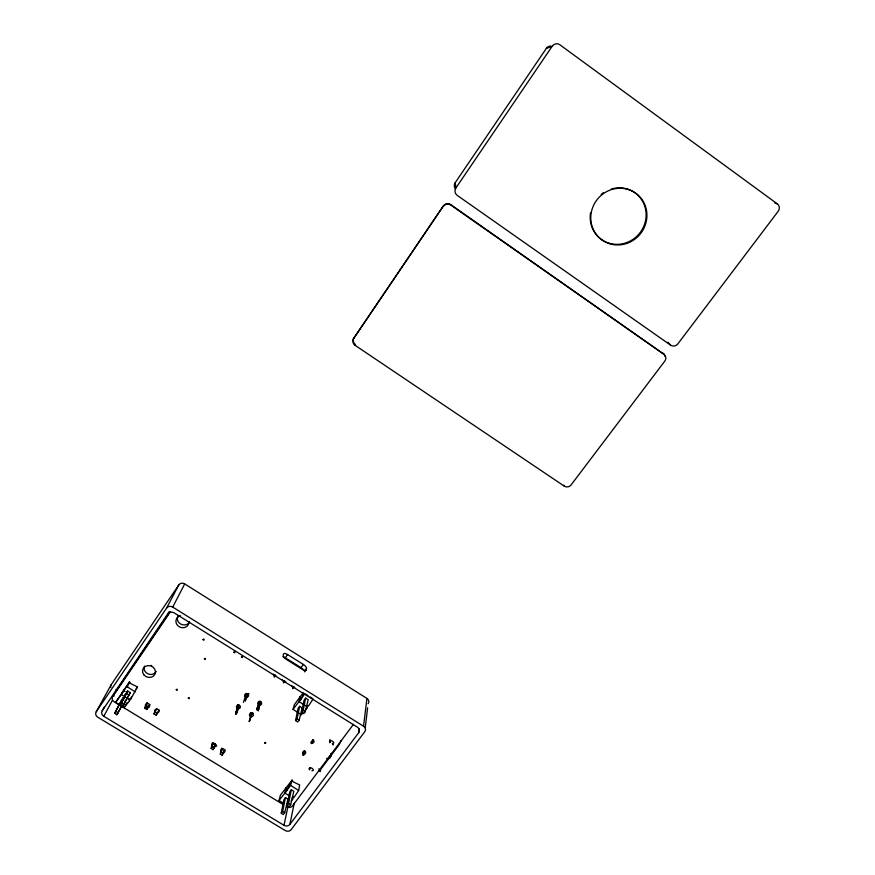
<?xml version="1.0" encoding="UTF-8"?>
<svg xmlns="http://www.w3.org/2000/svg" width="875" height="875" viewBox="0 0 875 875"><rect width="100%" height="100%" fill="white"/><g stroke="black" fill="none" stroke-linecap="round" stroke-linejoin="round"><path stroke-width="1.31" d="M212.275 744.461L212.702 743.98M239.477 705.381L236.917 712.841L235.637 714.361L237.945 705.25M292.852 686.328L292.742 688.68L293.792 686.438M283.642 680.586L283.5 682.916L284.594 680.695M212.647 743.652L212.833 743.28M274.4 674.822L274.236 677.13L275.363 674.942M149.188 705.611L148.794 706.103L149.417 705.195M221.878 748.934L221.823 749.011M309.564 768.556L309.433 769.891C308.645 764.28 316.586 771.148 311.905 770.722M365.236 727.748L367.62 707.744M363.541 726.228L366.942 698.425L184.702 583.931A4.331 3.97 21.1 0 0 178.795 584.938L111.256 684.6L96.261 711.714A4.43 3.905 20.1 0 0 97.825 717.237L285.25 830.561A4.287 3.752 9.3 0 0 291.145 829.653L364.755 731.752A4.397 3.959 6.5 0 0 363.541 726.228L172.725 607.086A4.539 4.123 20.7 0 0 166.556 608.125L96.261 711.714M104.202 707.142L102.244 710.741A4.43 3.905 19.9 0 0 103.797 716.275L283.97 825.311A4.287 3.762 9.4 0 0 289.877 824.403L358.673 732.714L359.177 728.798M329.908 739.539L329.634 742.678L330.302 740.6M221.845 749.613L221.791 749.613M291.091 801.019L292.677 799.192L292.294 797.617L294.055 797.344L298.67 790.519L299.655 784.952L293.223 781.856L292.053 780.106L280.416 795.2L279.038 800.494L283.664 803.403M333.528 742.613L333.102 744.92L332.292 743.498M246.75 693.569L245.339 701.127L248.216 693.525M287.164 805.241L289.712 791.919L291.32 789.764L293.814 791.284L290.653 804.77L289.22 806.597L287.164 805.241L288.564 803.512L291.32 789.764M292.677 799.192L293.191 796.513M258.289 710.719L260.17 701.028L256.55 709.472L258.289 710.719L260.367 701.75M301.667 712.239L303.997 700.394L305.648 698.13L308.197 699.716L305.244 711.736L303.778 713.639L301.667 712.239L303.111 710.413L305.648 698.13M281.236 813.181L283.894 799.739L285.491 797.595L287.984 799.105L284.714 812.722L283.292 814.538L281.236 813.181L282.636 811.464L285.491 797.595M304.555 710.861L307.005 707.995L307.486 705.523M295.575 720.562L298.014 708.586L299.655 706.333L302.203 707.908L299.141 720.07L297.675 721.963L295.575 720.562L297.019 718.747L299.655 706.333M289.877 824.403L294.23 803.228M283.97 825.311L287.93 806.772M279.038 800.494L284.856 793.089L286.059 787.664L287.656 788.637M313.195 739.944L311.883 743.542L312.758 739.692M306.217 669.714L306.491 668.522A4.287 1.761 36.1 0 0 303.341 664.442L287.612 654.566A4.298 1.772 35.7 0 0 283.511 654.106L283.183 655.277A4.309 1.783 35.8 0 0 286.311 659.356L302.17 669.309A4.298 1.772 36.2 0 0 306.217 669.714L304.653 671.858M302.936 712.775L301.306 714.689L293.048 709.384L299.031 701.619L300.147 696.795L303.231 692.836M158.452 711.211L158.692 710.861M304.883 751.188C304.325 758.931 300.07 752.402 304.85 751.461C308.58 752.686 298.922 759.248 304.434 750.936M158.911 710.281L158.769 710.489A2.155 1.914 17.8 0 1 157.008 713.037M252.175 713.092L249.277 721.525L251.497 712.644M235.637 714.361L237.978 705.327M311.883 743.542L312.9 739.627M303.516 754.83L305.014 751.198M293.048 709.384L294.339 704.681L300.147 696.795L301.766 697.802M289.111 795.681L284.856 793.089L290.577 785.389L292.053 780.106L288.203 787.566M301.306 714.689L302.006 712.239M224.908 749.831L222.195 755.267L220.347 754.042L222.469 748.508M130.484 698.48L129.467 700.919L124.086 707.623L115.664 702.319L121.264 694.553L129.019 699.278L130.791 698.983L131.403 696.905M215.786 744.264L213.03 749.689L211.17 748.453L213.347 742.941M243.458 702.373L246.203 693.733M249.277 721.525L252.219 712.491M221.747 748.158L220.347 754.042M221.123 750.87L221.725 749.962L221.156 750.892M355.119 345.341A5.086 4.987 26.9 0 1 353.697 338.373L443.395 205.909A5.294 5.206 -78.7 0 1 450.647 204.531L663.819 354.2A5.195 4.922 -33 0 1 664.77 361.156L571.112 484.892A4.966 4.703 -14.8 0 1 564.2 486.084L355.119 345.341L355.436 344.378M212.22 743.881L211.17 748.453M222.195 755.267L223.847 750.684M213.03 749.689L215.184 744.002M159.206 710.106L156.188 715.159L153.956 713.923L155.848 709.384M153.956 713.923L156.833 708.455M148.859 706.048L148.542 706.672L149.045 706.005M259.984 701.422L256.55 709.472L258.584 709.614M149.931 704.452L146.869 709.472L144.627 708.236L147.077 702.614M144.627 708.236L147.558 702.789M130.791 698.983L137.484 686.919L130.539 683.528L129.566 681.877L115.664 702.319M126.984 687.455L129.566 681.877L121.264 694.553L123.78 689.795L124.961 691.709M239.159 705.305L235.681 712.523L236.917 712.841M120.367 705.009L127.695 691.064L130.298 692.639L122.511 706.409L120.367 705.009L127.695 691.064M122.095 705.644L116.812 714.733L114.68 713.333L122.095 699.256L123.823 700.317M114.68 713.333L122.095 699.256M302.334 696.686L304.041 693.339M172.725 607.086L184.702 583.931M102.244 710.741L169.312 611.516M156.188 715.159L157.675 712.294M166.556 608.125L178.795 584.938M103.797 716.275L112.47 700.12M122.511 706.409L130.298 692.639M116.812 714.733L121.888 705.425M146.869 709.472L148.411 706.65M124.086 707.623L126.875 702.778M313.173 698.906L308.416 706.059L306.622 706.344L299.031 701.619L304.905 693.558M455.416 188.847A5.097 4.977 -77.5 0 1 455.197 182.733L546.328 48.42A5.425 5.119 -72.9 0 1 550.758 46.058M353.697 338.373L443.395 205.909M455.93 187.928L552.202 46.244A5.731 5.403 -72.4 0 1 559.803 44.734L777.35 203.897A5.534 5.119 -47.5 0 1 778.148 211.345L677.841 343.886A5.228 4.944 -35.2 0 1 670.633 345.177L457.231 195.377A5.37 5.25 -76.8 0 1 455.93 187.928L455.197 182.733M169.553 612.369L114.417 693.448A4.255 3.773 20 0 0 113.936 696.183M170.516 611.603L112.766 696.522A4.277 3.795 19.9 0 0 114.253 701.881L118.912 704.714M136.117 688.898L137.484 686.919M282.92 656.775A4.298 1.783 35.7 0 1 285.294 657.792L287.612 654.566M303.953 670.633A4.287 1.772 36.1 0 0 301.011 667.647L303.341 664.442M304.938 670.666L306.491 668.522M353.467 724.336L292.523 805.886A4.145 3.653 9.5 0 1 286.814 806.772M327.731 758.997L332.489 752.631M284.856 793.089L286.781 790.519M313.305 739.987C316.848 743.433 306.753 745.423 312.856 740.217M299.031 701.619L301.558 698.72L300.147 696.795M546.328 48.42L552.202 46.244M326.594 758.614L330.203 757.947M310.231 767.659L309.269 768.327L309.717 769.377M304.303 751.559L303.439 751.166M332.795 743.597C336.569 742.47 327.786 738.238 330.028 742.109M774.867 203.044L777.35 203.897M318.762 768.928L320.688 770.033M212.231 746.583L214.419 747.852M221.408 752.172L223.584 753.441M145.709 705.031L149.089 707.066M288.564 803.512L290.653 804.77M121.713 703.183L123.9 704.506M282.636 811.464L284.714 812.722M116.014 711.517L118.202 712.841M122.598 697.616L123.441 698.13M121.242 706.136L283.314 804.639M126.153 693.317L128.745 694.903M320.447 771.509L318.697 770.427A4.309 0.853 -59.2 0 0 320.611 769.475L338.308 745.806A4.309 0.875 -59 0 0 340.955 740.644M303.155 751.516L303.986 752.03M297.019 718.747L299.141 720.07M303.111 710.413L305.244 711.736M285.294 657.792L301.011 667.647M126.766 686.492L135.209 691.841M290.577 785.389L298.67 790.519M305.933 694.225L308 695.57M310.078 696.905L312.145 698.239M212.297 743.017L216.748 746.058M443.395 206.369A5.316 5.228 -78.6 0 1 450.691 204.991L663.819 354.2M155.345 711.998L157.161 713.431M146.016 706.311L147.831 707.744M667.986 342.191L670.633 345.177M286.059 787.664L287.427 789.666M563.916 485.177L564.2 486.084M129.019 699.278L129.467 700.919M306.622 706.344L307.005 707.995M330.684 753.823L331.188 756.405M354.714 343.787A5.064 4.966 27.1 0 1 353.413 341.677M353.183 340.145A5.064 4.966 27.1 0 1 354.025 337.433M662.987 353.194A5.173 4.9 -33 0 1 664.945 356.398M611.33 189.022A28.733 27.475 -51.5 0 1 645.958 211.75A28.733 27.475 -51.5 0 1 617.455 244.344A28.733 27.475 -51.5 0 1 590.548 212.789M601.191 194.403A28.733 27.475 -51.5 0 1 603.455 192.73M358.673 732.714A4.386 3.959 6.9 0 0 357.459 727.202L174.223 612.905A4.528 4.112 20.4 0 0 168.066 613.944M366.942 698.425A4.2 3.806 6.5 0 1 368.102 703.741M110.808 687.466A4.233 3.762 20.4 0 1 111.256 684.6M116.812 690.43A4.244 3.773 20.2 0 1 116.014 689.522M151.758 665.667A6.409 5.753 19.6 0 1 151.266 665.383M156.286 671.431A6.497 5.83 19.5 0 1 147.973 673.838A6.497 5.83 19.5 0 1 144.452 666.127M189.459 622.212A6.573 5.983 19.7 0 1 180.502 623.941A6.573 5.983 19.7 0 1 178.248 615.464M276.019 675.883A2.384 2.166 12.6 0 1 273.241 674.144M285.72 681.516A2.384 2.166 11.9 0 1 282.406 679.459M294.766 687.312A2.373 2.155 11.2 0 1 291.648 685.497M189 621.764A6.606 6.005 19.7 0 1 183.28 627.725A6.606 6.005 19.7 0 1 176.072 622.552A6.606 6.005 19.7 0 1 180.6 615.748M248.981 693.612A1.958 1.772 13.8 0 1 247.22 693.995M258.606 704.867A1.969 1.772 12.8 0 1 258.519 701.914A1.969 1.772 12.8 0 1 261.57 703.062A1.969 1.772 12.8 0 1 259.372 705.152M261.231 701.991A1.958 1.772 12.9 0 1 259.033 701.312M238.787 705.348A1.958 1.761 13.9 0 1 238.011 704.823M253.291 713.289A1.958 1.761 13 0 1 250.852 712.698M212.603 746.802A2.133 1.892 14.2 0 1 212.352 743.706A2.133 1.892 14.2 0 1 215.688 744.614A2.133 1.892 14.2 0 1 213.872 747.152M222.709 748.967A2.122 1.881 13.7 0 1 222.283 748.584M221.386 752.106A2.133 1.892 13.7 0 1 221.572 749.23A2.133 1.892 13.7 0 1 224.711 749.984A2.133 1.892 13.7 0 1 223.573 752.631M155.717 712.688A2.155 1.914 17.8 0 1 155.433 709.548A2.155 1.914 17.8 0 1 158.791 710.467M146.573 707.109A2.155 1.914 18.4 0 1 146.136 703.883A2.155 1.914 18.4 0 1 149.559 704.944A2.155 1.914 18.4 0 1 147.427 707.372M147.47 703.544A2.144 1.914 18.4 0 1 147.131 703.084M124.655 694.575A2.166 1.925 19.6 0 1 125.541 694.553M126.394 691.48A2.155 1.914 19.7 0 1 127.422 691.567M233.844 652.258C235.67 654.248 234.927 650.07 233.844 652.258M241.434 657.07C243.152 659.072 242.67 654.948 241.434 657.027M264.644 742.941C266.405 744.833 265.705 740.983 264.655 742.864M176.236 689.752C177.877 691.808 177.516 687.761 176.236 689.719M188.3 698.13C189.984 700.142 189.492 696.183 188.311 698.053M203.033 639.603C204.586 641.725 204.4 637.645 203.055 639.527M204.367 658.919C206.161 660.964 205.428 656.841 204.367 658.919M627.397 243.217A28.853 27.584 -51.4 0 0 637.744 194.808A28.853 27.584 -51.4 0 0 591.413 211.783A28.853 27.584 -51.4 0 0 627.397 243.217M245.273 696.566A1.969 1.783 13.8 0 0 248.544 695.877A1.969 1.783 13.8 0 0 246.116 693.602A1.969 1.783 13.8 0 0 245.273 696.566M237.07 708.05A1.969 1.772 13.9 0 0 240.33 707.361A1.969 1.772 13.9 0 0 237.902 705.097A1.969 1.772 13.9 0 0 237.07 708.05M250.064 716.056A1.969 1.761 13 0 0 253.323 715.367A1.969 1.761 13 0 0 250.906 713.125A1.969 1.761 13 0 0 250.064 716.056M143.948 674.931A6.53 5.852 19.4 0 0 155.006 674.045A6.53 5.852 19.4 0 0 147.984 665.623A6.53 5.852 19.4 0 0 143.948 674.931"/></g></svg>
